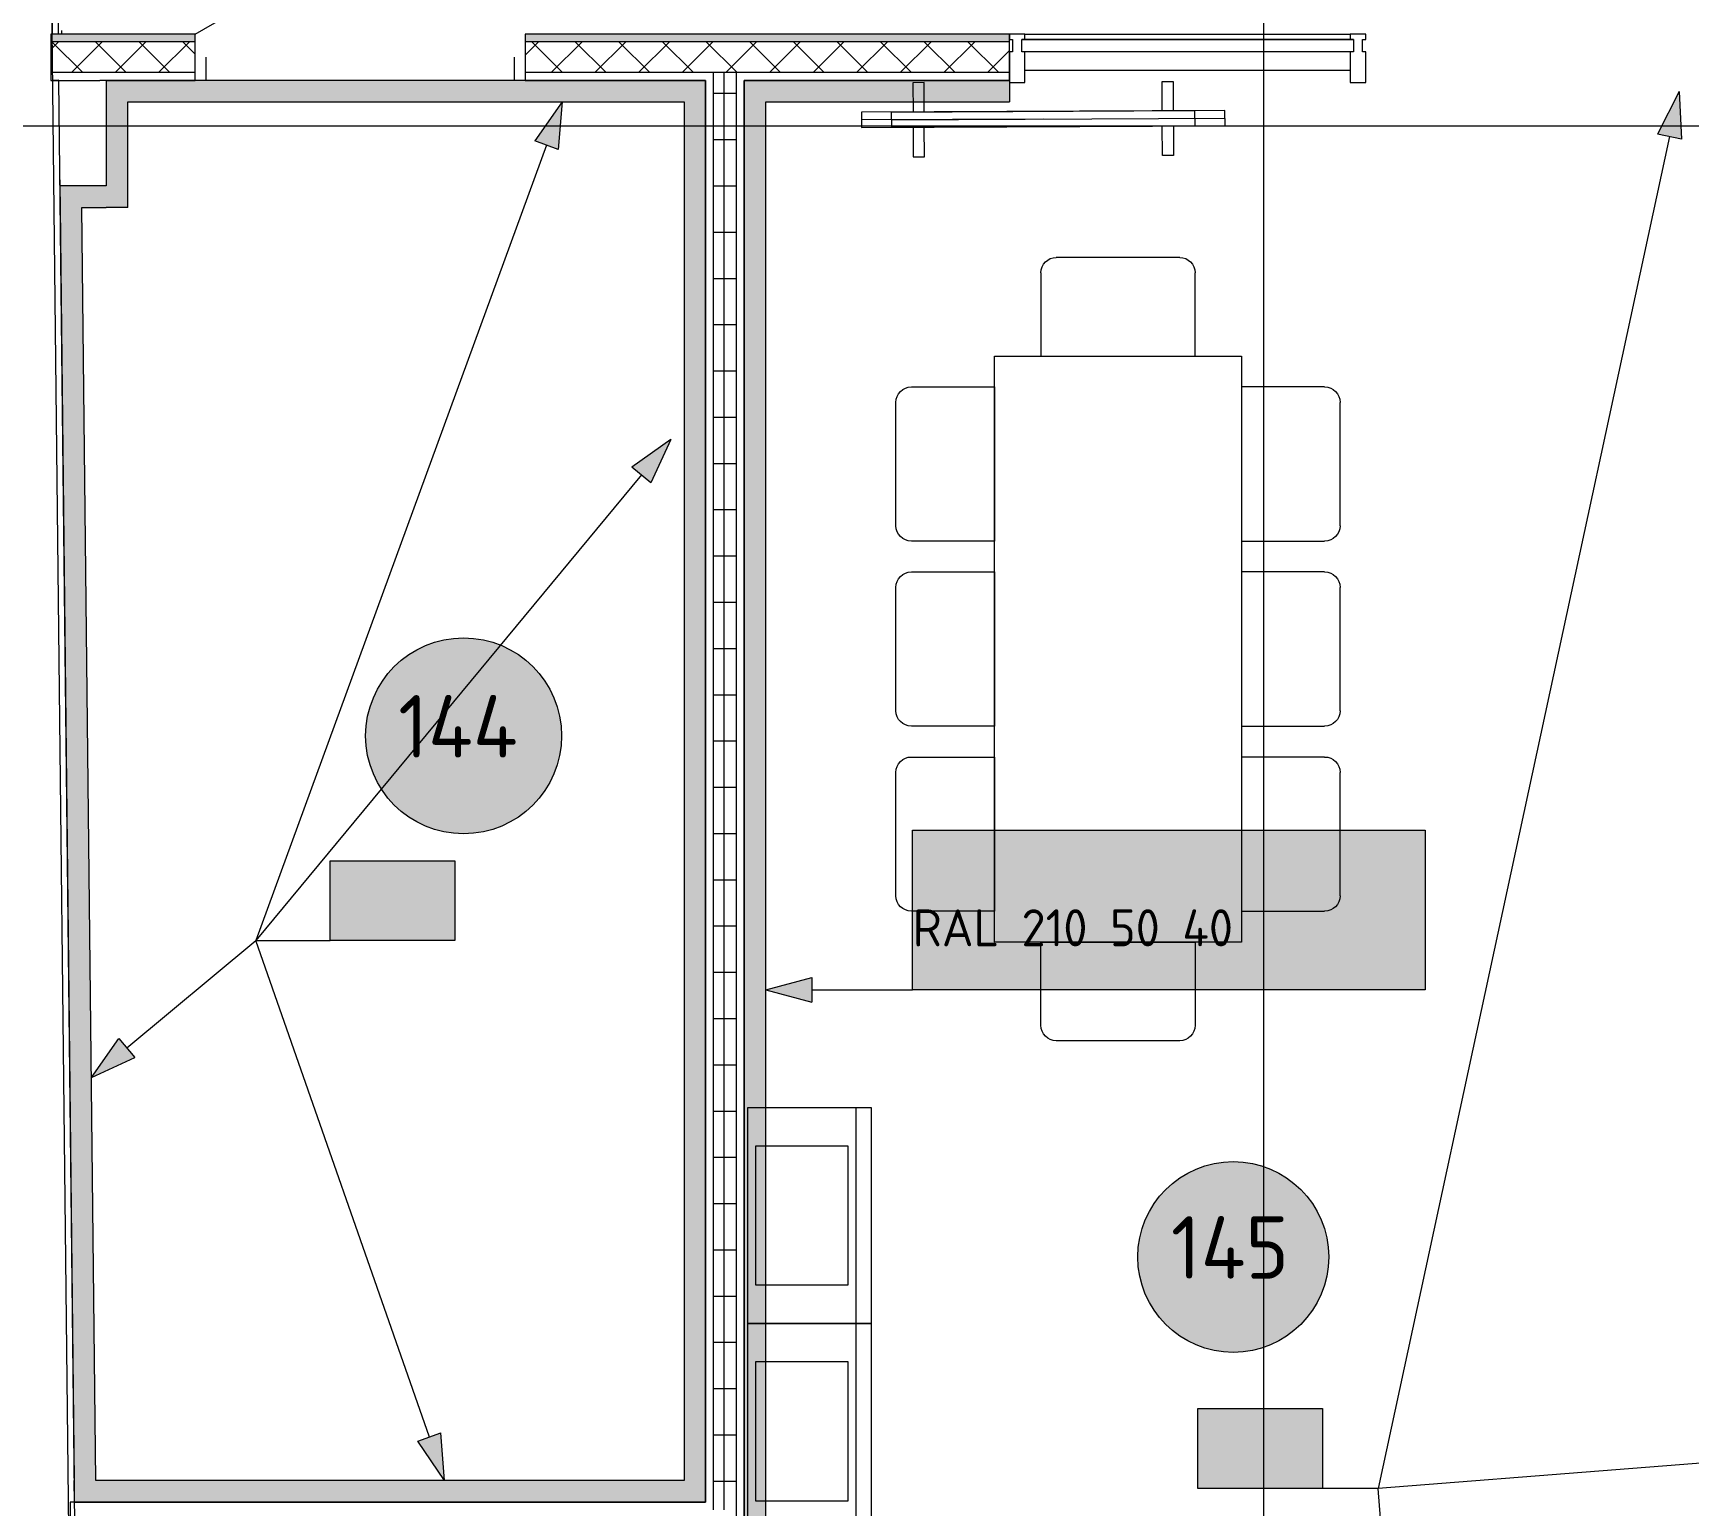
# Model space of a CAD drawing. Header units: millimetres. Extents: x -546 to 1681, y -650 to 1730.
# Drawn here: x 722.3 to 776, y 326.1 to 373.9 of the extents above; entities that cross this region are included whole.
import ezdxf

# ---------------------------------------------------------------- set-up
doc = ezdxf.new("R2010")
doc.units = ezdxf.units.MM

msp = doc.modelspace()

# ---------------------------------------------------------------- hatches: boundary and pattern name
h = msp.add_hatch(color=7)
h.dxf.hatch_style = 2
h.paths.add_polyline_path([(722.889, 373.841), (727.527, 373.841), (727.527, 373.591), (722.892, 373.591)])
h = msp.add_hatch(color=7)
h.dxf.hatch_style = 2
h.paths.add_polyline_path([(738.227, 373.841), (753.927, 373.841), (753.927, 373.591), (738.227, 373.591)])
at = {"true_color": 0xf1d696}
h = msp.add_hatch(color=41, dxfattribs=at)
h.dxf.hatch_style = 2
h.paths.add_polyline_path([(725.34, 371.641), (724.64, 371.641), (724.64, 372.341)])
h = msp.add_hatch(color=41, dxfattribs=at)
h.dxf.hatch_style = 2
h.paths.add_polyline_path([(725.34, 372.341), (725.34, 371.641), (724.64, 372.341)])
h = msp.add_hatch(color=41, dxfattribs=at)
h.dxf.hatch_style = 2
h.paths.add_polyline_path([(725.34, 371.641), (725.34, 372.341), (743.377, 372.341), (743.377, 371.641)])
h = msp.add_hatch(color=41, dxfattribs=at)
h.dxf.hatch_style = 2
h.paths.add_polyline_path([(743.377, 371.641), (743.377, 372.341), (744.077, 372.341)])
h = msp.add_hatch(color=41, dxfattribs=at)
h.dxf.hatch_style = 2
h.paths.add_polyline_path([(743.377, 371.641), (744.077, 372.341), (744.077, 371.641)])
h = msp.add_hatch(color=41, dxfattribs=at)
h.dxf.hatch_style = 2
h.paths.add_polyline_path([(746.027, 371.641), (745.327, 371.641), (745.327, 372.341)])
h = msp.add_hatch(color=41, dxfattribs=at)
h.dxf.hatch_style = 2
h.paths.add_polyline_path([(746.027, 372.341), (746.027, 371.641), (745.327, 372.341)])
h = msp.add_hatch(color=41, dxfattribs=at)
h.dxf.hatch_style = 2
h.paths.add_polyline_path([(746.027, 371.641), (746.027, 372.341), (753.927, 372.341), (753.927, 371.641)])
h = msp.add_hatch(color=41, dxfattribs=at)
h.dxf.hatch_style = 2
h.paths.add_polyline_path([(725.34, 368.92), (724.64, 368.92), (724.64, 371.641), (725.34, 371.641)])
at = {"true_color": 0x0077b0}
h = msp.add_hatch(color=144, dxfattribs=at)
h.dxf.hatch_style = 2
h.paths.add_polyline_path([(739.427, 371.641), (739.291, 370.102), (738.54, 370.376)])
at = {"true_color": 0xf1d696}
h = msp.add_hatch(color=41, dxfattribs=at)
h.dxf.hatch_style = 2
h.paths.add_polyline_path([(743.377, 371.641), (744.077, 371.641), (744.077, 326.942), (743.377, 326.942)])
at = {"true_color": 0x008080}
h = msp.add_hatch(color=136, dxfattribs=at)
h.dxf.hatch_style = 2
h.paths.add_polyline_path([(746.027, 324.992), (745.327, 324.992), (745.327, 371.641), (746.027, 371.641)])
at = {"true_color": 0x0077b0}
h = msp.add_hatch(color=144, dxfattribs=at)
h.dxf.hatch_style = 2
h.paths.add_polyline_path([(775.643, 371.975), (775.72, 370.431), (774.938, 370.6)])
at = {"true_color": 0xf1d696}
h = msp.add_hatch(color=41, dxfattribs=at)
h.dxf.hatch_style = 2
h.paths.add_polyline_path([(723.85, 368.22), (723.15, 368.22), (723.142, 368.92)])
h = msp.add_hatch(color=41, dxfattribs=at)
h.dxf.hatch_style = 2
h.paths.add_polyline_path([(723.142, 368.92), (723.842, 368.92), (723.85, 368.22)])
h = msp.add_hatch(color=41, dxfattribs=at)
h.dxf.hatch_style = 2
h.paths.add_polyline_path([(723.85, 368.22), (723.842, 368.92), (724.64, 368.92), (724.64, 368.22)])
h = msp.add_hatch(color=41, dxfattribs=at)
h.dxf.hatch_style = 2
h.paths.add_polyline_path([(724.64, 368.92), (725.34, 368.22), (724.64, 368.22)])
h = msp.add_hatch(color=41, dxfattribs=at)
h.dxf.hatch_style = 2
h.paths.add_polyline_path([(725.34, 368.92), (725.34, 368.22), (724.64, 368.92)])
h = msp.add_hatch(color=41, dxfattribs=at)
h.dxf.hatch_style = 2
h.paths.add_polyline_path([(724.309, 326.942), (723.609, 326.942), (723.15, 368.22), (723.85, 368.22)])
at = {"true_color": 0x0077b0}
h = msp.add_hatch(color=144, dxfattribs=at)
h.dxf.hatch_style = 2
h.paths.add_polyline_path([(742.945, 360.695), (742.301, 359.289), (741.685, 359.8)])
at = {"true_color": 0xffffff}
h = msp.add_hatch(color=7, dxfattribs=at)
edge = h.paths.add_edge_path()
edge.add_arc((736.231, 351.086), 3.177, 0, 360)
h = msp.add_hatch(color=7, dxfattribs=at)
h.dxf.hatch_style = 2
h.paths.add_polyline_path([(750.788, 348.023), (767.408, 348.023), (767.408, 342.846), (750.788, 342.846)])
at = {"true_color": 0x0077b0}
h = msp.add_hatch(color=144, dxfattribs=at)
h.paths.add_polyline_path([(752.001, 346.625), (752.001, 347.432), (751.971, 347.589), (751.882, 347.72), (751.754, 347.806), (751.597, 347.836), (751.441, 347.806), (751.31, 347.72), (751.222, 347.589), (751.194, 347.432), (751.194, 346.625), (751.222, 346.469), (751.31, 346.34), (751.441, 346.251), (751.597, 346.222), (751.754, 346.251), (751.882, 346.34), (751.971, 346.469)])
h.paths.add_polyline_path([(752.201, 346.625), (752.19, 346.504), (752.157, 346.392), (752.101, 346.289), (752.023, 346.196), (751.932, 346.118), (751.83, 346.064), (751.718, 346.032), (751.597, 346.021), (751.476, 346.032), (751.364, 346.064), (751.262, 346.118), (751.168, 346.196), (751.091, 346.289), (751.035, 346.392), (751.002, 346.504), (750.991, 346.625), (750.991, 347.432), (751.002, 347.554), (751.035, 347.666), (751.091, 347.768), (751.168, 347.861), (751.262, 347.939), (751.364, 347.994), (751.476, 348.028), (751.597, 348.039), (751.718, 348.028), (751.83, 347.995), (751.933, 347.94), (752.027, 347.864), (752.103, 347.77), (752.157, 347.667), (752.19, 347.554), (752.201, 347.432)])
h = msp.add_hatch(color=144, dxfattribs=at)
h.dxf.hatch_style = 2
h.paths.add_polyline_path([(754.526, 348.039), (754.626, 348.03), (754.719, 348.003), (754.804, 347.957), (754.881, 347.892), (754.946, 347.814), (754.993, 347.729), (755.021, 347.635), (755.03, 347.534), (755.007, 347.389), (754.938, 347.243), (754.303, 346.222), (754.929, 346.222), (755.005, 346.196), (755.03, 346.12), (755.005, 346.045), (754.929, 346.021), (754.122, 346.021), (754.046, 346.045), (754.021, 346.12), (754.037, 346.179), (754.777, 347.367), (754.815, 347.449), (754.828, 347.534), (754.806, 347.65), (754.74, 347.748), (754.642, 347.814), (754.526, 347.836), (754.441, 347.82), (754.36, 347.772), (754.283, 347.693), (754.21, 347.582), (754.173, 347.546), (754.122, 347.534), (754.046, 347.559), (754.021, 347.636), (754.029, 347.675), (754.131, 347.834), (754.247, 347.948), (754.379, 348.016)])
at = {"true_color": 0xffffff}
h = msp.add_hatch(color=7, dxfattribs=at)
h.dxf.hatch_style = 2
h.paths.add_polyline_path([(731.902, 347.037), (735.942, 347.037), (735.942, 344.449), (731.902, 344.449)])
h = msp.add_hatch(color=7, dxfattribs=at)
h.dxf.hatch_style = 2
h.paths.add_polyline_path([(731.902, 347.037), (735.942, 347.037), (735.942, 344.449), (731.902, 344.449)])
h = msp.add_hatch(color=7, dxfattribs=at)
h.dxf.hatch_style = 2
h.paths.add_polyline_path([(731.902, 347.037), (735.942, 347.037), (735.942, 344.449), (731.902, 344.449)])
h = msp.add_hatch(color=7, dxfattribs=at)
h.dxf.hatch_style = 2
h.paths.add_polyline_path([(731.902, 347.037), (735.942, 347.037), (735.942, 344.449), (731.902, 344.449)])
at = {"true_color": 0x0077b0}
h = msp.add_hatch(color=144, dxfattribs=at)
h.paths.add_polyline_path([(733.113, 345.641), (733.113, 346.448), (733.084, 346.605), (732.995, 346.736), (732.866, 346.822), (732.71, 346.851), (732.553, 346.822), (732.422, 346.736), (732.334, 346.605), (732.306, 346.448), (732.306, 345.641), (732.334, 345.485), (732.422, 345.356), (732.553, 345.267), (732.71, 345.237), (732.866, 345.267), (732.995, 345.356), (733.084, 345.485)])
h.paths.add_polyline_path([(733.314, 345.641), (733.303, 345.52), (733.269, 345.408), (733.213, 345.305), (733.136, 345.211), (733.044, 345.134), (732.942, 345.08), (732.83, 345.047), (732.71, 345.037), (732.588, 345.047), (732.476, 345.08), (732.374, 345.134), (732.281, 345.211), (732.203, 345.305), (732.148, 345.408), (732.114, 345.52), (732.103, 345.641), (732.103, 346.448), (732.114, 346.57), (732.148, 346.681), (732.203, 346.784), (732.281, 346.877), (732.374, 346.955), (732.476, 347.01), (732.588, 347.044), (732.71, 347.055), (732.83, 347.044), (732.942, 347.011), (733.045, 346.956), (733.139, 346.879), (733.215, 346.786), (733.27, 346.683), (733.303, 346.57), (733.314, 346.448)])
h = msp.add_hatch(color=144, dxfattribs=at)
h.paths.add_polyline_path([(733.113, 345.641), (733.113, 346.448), (733.084, 346.605), (732.995, 346.736), (732.866, 346.822), (732.71, 346.851), (732.553, 346.822), (732.422, 346.736), (732.334, 346.605), (732.306, 346.448), (732.306, 345.641), (732.334, 345.485), (732.422, 345.356), (732.553, 345.267), (732.71, 345.237), (732.866, 345.267), (732.995, 345.356), (733.084, 345.485)])
h.paths.add_polyline_path([(733.314, 345.641), (733.303, 345.52), (733.269, 345.408), (733.213, 345.305), (733.136, 345.211), (733.044, 345.134), (732.942, 345.08), (732.83, 345.047), (732.71, 345.037), (732.588, 345.047), (732.476, 345.08), (732.374, 345.134), (732.281, 345.211), (732.203, 345.305), (732.148, 345.408), (732.114, 345.52), (732.103, 345.641), (732.103, 346.448), (732.114, 346.57), (732.148, 346.681), (732.203, 346.784), (732.281, 346.877), (732.374, 346.955), (732.476, 347.01), (732.588, 347.044), (732.71, 347.055), (732.83, 347.044), (732.942, 347.011), (733.045, 346.956), (733.139, 346.879), (733.215, 346.786), (733.27, 346.683), (733.303, 346.57), (733.314, 346.448)])
h = msp.add_hatch(color=144, dxfattribs=at)
h.paths.add_polyline_path([(733.113, 345.641), (733.113, 346.448), (733.084, 346.605), (732.995, 346.736), (732.866, 346.822), (732.71, 346.851), (732.553, 346.822), (732.422, 346.736), (732.334, 346.605), (732.306, 346.448), (732.306, 345.641), (732.334, 345.485), (732.422, 345.356), (732.553, 345.267), (732.71, 345.237), (732.866, 345.267), (732.995, 345.356), (733.084, 345.485)])
h.paths.add_polyline_path([(733.314, 345.641), (733.303, 345.52), (733.269, 345.408), (733.213, 345.305), (733.136, 345.211), (733.044, 345.134), (732.942, 345.08), (732.83, 345.047), (732.71, 345.037), (732.588, 345.047), (732.476, 345.08), (732.374, 345.134), (732.281, 345.211), (732.203, 345.305), (732.148, 345.408), (732.114, 345.52), (732.103, 345.641), (732.103, 346.448), (732.114, 346.57), (732.148, 346.681), (732.203, 346.784), (732.281, 346.877), (732.374, 346.955), (732.476, 347.01), (732.588, 347.044), (732.71, 347.055), (732.83, 347.044), (732.942, 347.011), (733.045, 346.956), (733.139, 346.879), (733.215, 346.786), (733.27, 346.683), (733.303, 346.57), (733.314, 346.448)])
h = msp.add_hatch(color=144, dxfattribs=at)
h.paths.add_polyline_path([(733.113, 345.641), (733.113, 346.448), (733.084, 346.605), (732.995, 346.736), (732.866, 346.822), (732.71, 346.851), (732.553, 346.822), (732.422, 346.736), (732.334, 346.605), (732.306, 346.448), (732.306, 345.641), (732.334, 345.485), (732.422, 345.356), (732.553, 345.267), (732.71, 345.237), (732.866, 345.267), (732.995, 345.356), (733.084, 345.485)])
h.paths.add_polyline_path([(733.314, 345.641), (733.303, 345.52), (733.269, 345.408), (733.213, 345.305), (733.136, 345.211), (733.044, 345.134), (732.942, 345.08), (732.83, 345.047), (732.71, 345.037), (732.588, 345.047), (732.476, 345.08), (732.374, 345.134), (732.281, 345.211), (732.203, 345.305), (732.148, 345.408), (732.114, 345.52), (732.103, 345.641), (732.103, 346.448), (732.114, 346.57), (732.148, 346.681), (732.203, 346.784), (732.281, 346.877), (732.374, 346.955), (732.476, 347.01), (732.588, 347.044), (732.71, 347.055), (732.83, 347.044), (732.942, 347.011), (733.045, 346.956), (733.139, 346.879), (733.215, 346.786), (733.27, 346.683), (733.303, 346.57), (733.314, 346.448)])
h = msp.add_hatch(color=144, dxfattribs=at)
h.dxf.hatch_style = 2
h.paths.add_polyline_path([(735.536, 346.71), (735.305, 346.479), (735.234, 346.448), (735.158, 346.473), (735.133, 346.549), (735.161, 346.62), (735.556, 347.015), (735.597, 347.044), (735.638, 347.055), (735.714, 347.029), (735.739, 346.953), (735.739, 345.135), (735.714, 345.061), (735.638, 345.037), (735.561, 345.061), (735.536, 345.135)])
h = msp.add_hatch(color=144, dxfattribs=at)
h.dxf.hatch_style = 2
h.paths.add_polyline_path([(735.536, 346.71), (735.305, 346.479), (735.234, 346.448), (735.158, 346.473), (735.133, 346.549), (735.161, 346.62), (735.556, 347.015), (735.597, 347.044), (735.638, 347.055), (735.714, 347.029), (735.739, 346.953), (735.739, 345.135), (735.714, 345.061), (735.638, 345.037), (735.561, 345.061), (735.536, 345.135)])
h = msp.add_hatch(color=144, dxfattribs=at)
h.dxf.hatch_style = 2
h.paths.add_polyline_path([(735.536, 346.71), (735.305, 346.479), (735.234, 346.448), (735.158, 346.473), (735.133, 346.549), (735.161, 346.62), (735.556, 347.015), (735.597, 347.044), (735.638, 347.055), (735.714, 347.029), (735.739, 346.953), (735.739, 345.135), (735.714, 345.061), (735.638, 345.037), (735.561, 345.061), (735.536, 345.135)])
h = msp.add_hatch(color=144, dxfattribs=at)
h.dxf.hatch_style = 2
h.paths.add_polyline_path([(735.536, 346.71), (735.305, 346.479), (735.234, 346.448), (735.158, 346.473), (735.133, 346.549), (735.161, 346.62), (735.556, 347.015), (735.597, 347.044), (735.638, 347.055), (735.714, 347.029), (735.739, 346.953), (735.739, 345.135), (735.714, 345.061), (735.638, 345.037), (735.561, 345.061), (735.536, 345.135)])
h = msp.add_hatch(color=144, dxfattribs=at)
h.dxf.hatch_style = 2
h.paths.add_polyline_path([(753.514, 346.523), (752.707, 346.523), (752.631, 346.549), (752.606, 346.625), (752.631, 346.701), (752.707, 346.727), (753.514, 346.727), (753.591, 346.701), (753.616, 346.625), (753.591, 346.549)])
h = msp.add_hatch(color=144, dxfattribs=at)
h.dxf.hatch_style = 2
h.paths.add_polyline_path([(734.627, 345.539), (733.82, 345.539), (733.743, 345.564), (733.718, 345.641), (733.743, 345.717), (733.82, 345.742), (734.627, 345.742), (734.703, 345.717), (734.728, 345.641), (734.703, 345.564)])
h = msp.add_hatch(color=144, dxfattribs=at)
h.dxf.hatch_style = 2
h.paths.add_polyline_path([(734.627, 345.539), (733.82, 345.539), (733.743, 345.564), (733.718, 345.641), (733.743, 345.717), (733.82, 345.742), (734.627, 345.742), (734.703, 345.717), (734.728, 345.641), (734.703, 345.564)])
h = msp.add_hatch(color=144, dxfattribs=at)
h.dxf.hatch_style = 2
h.paths.add_polyline_path([(734.627, 345.539), (733.82, 345.539), (733.743, 345.564), (733.718, 345.641), (733.743, 345.717), (733.82, 345.742), (734.627, 345.742), (734.703, 345.717), (734.728, 345.641), (734.703, 345.564)])
h = msp.add_hatch(color=144, dxfattribs=at)
h.dxf.hatch_style = 2
h.paths.add_polyline_path([(734.627, 345.539), (733.82, 345.539), (733.743, 345.564), (733.718, 345.641), (733.743, 345.717), (733.82, 345.742), (734.627, 345.742), (734.703, 345.717), (734.728, 345.641), (734.703, 345.564)])
h = msp.add_hatch(color=144, dxfattribs=at)
h.dxf.hatch_style = 2
h.paths.add_polyline_path([(746.027, 342.846), (747.52, 343.246), (747.52, 342.446)])
h = msp.add_hatch(color=144, dxfattribs=at)
h.dxf.hatch_style = 2
h.paths.add_polyline_path([(724.164, 340.011), (725.056, 341.274), (725.567, 340.658)])
at = {"true_color": 0xffffff}
h = msp.add_hatch(color=7, dxfattribs=at)
edge = h.paths.add_edge_path()
edge.add_arc((761.183, 334.189), 3.094, 0, 360)
h = msp.add_hatch(color=7, dxfattribs=at)
h.dxf.hatch_style = 2
h.paths.add_polyline_path([(760.038, 329.271), (764.078, 329.271), (764.078, 326.683), (760.038, 326.683)])
h = msp.add_hatch(color=7, dxfattribs=at)
h.dxf.hatch_style = 2
h.paths.add_polyline_path([(760.038, 329.271), (764.078, 329.271), (764.078, 326.683), (760.038, 326.683)])
h = msp.add_hatch(color=7, dxfattribs=at)
h.dxf.hatch_style = 2
h.paths.add_polyline_path([(760.038, 329.271), (764.078, 329.271), (764.078, 326.683), (760.038, 326.683)])
at = {"true_color": 0x0077b0}
h = msp.add_hatch(color=144, dxfattribs=at)
h.paths.add_polyline_path([(761.247, 327.875), (761.247, 328.682), (761.218, 328.839), (761.129, 328.97), (761, 329.056), (760.844, 329.085), (760.687, 329.056), (760.556, 328.97), (760.468, 328.839), (760.44, 328.682), (760.44, 327.875), (760.468, 327.719), (760.556, 327.59), (760.687, 327.501), (760.844, 327.471), (761, 327.501), (761.129, 327.59), (761.218, 327.719)])
h.paths.add_polyline_path([(761.448, 327.875), (761.437, 327.754), (761.403, 327.642), (761.348, 327.539), (761.27, 327.446), (761.178, 327.368), (761.076, 327.314), (760.964, 327.281), (760.844, 327.271), (760.722, 327.281), (760.61, 327.314), (760.508, 327.368), (760.415, 327.446), (760.337, 327.539), (760.282, 327.642), (760.248, 327.754), (760.237, 327.875), (760.237, 328.682), (760.248, 328.804), (760.282, 328.915), (760.337, 329.018), (760.415, 329.111), (760.508, 329.189), (760.61, 329.244), (760.722, 329.278), (760.844, 329.289), (760.964, 329.278), (761.076, 329.245), (761.179, 329.19), (761.273, 329.114), (761.349, 329.02), (761.404, 328.917), (761.437, 328.804), (761.448, 328.682)])
h = msp.add_hatch(color=144, dxfattribs=at)
h.paths.add_polyline_path([(761.247, 327.875), (761.247, 328.682), (761.218, 328.839), (761.129, 328.97), (761, 329.056), (760.844, 329.085), (760.687, 329.056), (760.556, 328.97), (760.468, 328.839), (760.44, 328.682), (760.44, 327.875), (760.468, 327.719), (760.556, 327.59), (760.687, 327.501), (760.844, 327.471), (761, 327.501), (761.129, 327.59), (761.218, 327.719)])
h.paths.add_polyline_path([(761.448, 327.875), (761.437, 327.754), (761.403, 327.642), (761.348, 327.539), (761.27, 327.446), (761.178, 327.368), (761.076, 327.314), (760.964, 327.281), (760.844, 327.271), (760.722, 327.281), (760.61, 327.314), (760.508, 327.368), (760.415, 327.446), (760.337, 327.539), (760.282, 327.642), (760.248, 327.754), (760.237, 327.875), (760.237, 328.682), (760.248, 328.804), (760.282, 328.915), (760.337, 329.018), (760.415, 329.111), (760.508, 329.189), (760.61, 329.244), (760.722, 329.278), (760.844, 329.289), (760.964, 329.278), (761.076, 329.245), (761.179, 329.19), (761.273, 329.114), (761.349, 329.02), (761.404, 328.917), (761.437, 328.804), (761.448, 328.682)])
h = msp.add_hatch(color=144, dxfattribs=at)
h.paths.add_polyline_path([(761.247, 327.875), (761.247, 328.682), (761.218, 328.839), (761.129, 328.97), (761, 329.056), (760.844, 329.085), (760.687, 329.056), (760.556, 328.97), (760.468, 328.839), (760.44, 328.682), (760.44, 327.875), (760.468, 327.719), (760.556, 327.59), (760.687, 327.501), (760.844, 327.471), (761, 327.501), (761.129, 327.59), (761.218, 327.719)])
h.paths.add_polyline_path([(761.448, 327.875), (761.437, 327.754), (761.403, 327.642), (761.348, 327.539), (761.27, 327.446), (761.178, 327.368), (761.076, 327.314), (760.964, 327.281), (760.844, 327.271), (760.722, 327.281), (760.61, 327.314), (760.508, 327.368), (760.415, 327.446), (760.337, 327.539), (760.282, 327.642), (760.248, 327.754), (760.237, 327.875), (760.237, 328.682), (760.248, 328.804), (760.282, 328.915), (760.337, 329.018), (760.415, 329.111), (760.508, 329.189), (760.61, 329.244), (760.722, 329.278), (760.844, 329.289), (760.964, 329.278), (761.076, 329.245), (761.179, 329.19), (761.273, 329.114), (761.349, 329.02), (761.404, 328.917), (761.437, 328.804), (761.448, 328.682)])
h = msp.add_hatch(color=144, dxfattribs=at)
h.dxf.hatch_style = 2
h.paths.add_polyline_path([(763.67, 328.944), (763.439, 328.713), (763.368, 328.682), (763.292, 328.707), (763.267, 328.783), (763.295, 328.854), (763.69, 329.249), (763.731, 329.279), (763.772, 329.289), (763.848, 329.263), (763.873, 329.187), (763.873, 327.37), (763.848, 327.295), (763.772, 327.271), (763.696, 327.295), (763.67, 327.37)])
h = msp.add_hatch(color=144, dxfattribs=at)
h.dxf.hatch_style = 2
h.paths.add_polyline_path([(763.67, 328.944), (763.439, 328.713), (763.368, 328.682), (763.292, 328.707), (763.267, 328.783), (763.295, 328.854), (763.69, 329.249), (763.731, 329.279), (763.772, 329.289), (763.848, 329.263), (763.873, 329.187), (763.873, 327.37), (763.848, 327.295), (763.772, 327.271), (763.696, 327.295), (763.67, 327.37)])
h = msp.add_hatch(color=144, dxfattribs=at)
h.dxf.hatch_style = 2
h.paths.add_polyline_path([(763.67, 328.944), (763.439, 328.713), (763.368, 328.682), (763.292, 328.707), (763.267, 328.783), (763.295, 328.854), (763.69, 329.249), (763.731, 329.279), (763.772, 329.289), (763.848, 329.263), (763.873, 329.187), (763.873, 327.37), (763.848, 327.295), (763.772, 327.271), (763.696, 327.295), (763.67, 327.37)])
h = msp.add_hatch(color=144, dxfattribs=at)
h.dxf.hatch_style = 2
h.paths.add_polyline_path([(735.612, 326.942), (734.742, 328.219), (735.497, 328.483)])
h = msp.add_hatch(color=144, dxfattribs=at)
h.dxf.hatch_style = 2
h.paths.add_polyline_path([(762.761, 327.773), (761.954, 327.773), (761.878, 327.799), (761.852, 327.875), (761.878, 327.951), (761.954, 327.976), (762.761, 327.976), (762.837, 327.951), (762.862, 327.875), (762.837, 327.799)])
h = msp.add_hatch(color=144, dxfattribs=at)
h.dxf.hatch_style = 2
h.paths.add_polyline_path([(762.761, 327.773), (761.954, 327.773), (761.878, 327.799), (761.852, 327.875), (761.878, 327.951), (761.954, 327.976), (762.761, 327.976), (762.837, 327.951), (762.862, 327.875), (762.837, 327.799)])
h = msp.add_hatch(color=144, dxfattribs=at)
h.dxf.hatch_style = 2
h.paths.add_polyline_path([(762.761, 327.773), (761.954, 327.773), (761.878, 327.799), (761.852, 327.875), (761.878, 327.951), (761.954, 327.976), (762.761, 327.976), (762.837, 327.951), (762.862, 327.875), (762.837, 327.799)])
at = {"true_color": 0xf1d696}
h = msp.add_hatch(color=41, dxfattribs=at)
h.dxf.hatch_style = 2
h.paths.add_polyline_path([(724.309, 326.942), (723.625, 326.25), (723.609, 326.942)])
h = msp.add_hatch(color=41, dxfattribs=at)
h.dxf.hatch_style = 2
h.paths.add_polyline_path([(724.309, 326.942), (724.317, 326.242), (723.617, 326.242)])
h = msp.add_hatch(color=41, dxfattribs=at)
h.dxf.hatch_style = 2
h.paths.add_polyline_path([(743.377, 326.942), (743.377, 326.242), (724.317, 326.242), (724.309, 326.942)])
h = msp.add_hatch(color=41, dxfattribs=at)
h.dxf.hatch_style = 2
h.paths.add_polyline_path([(743.377, 326.942), (744.077, 326.942), (744.077, 326.242)])
h = msp.add_hatch(color=41, dxfattribs=at)
h.dxf.hatch_style = 2
h.paths.add_polyline_path([(743.377, 326.242), (743.377, 326.942), (744.077, 326.242)])

# ---------------------------------------------------------------- linework, layer by layer
at = {"color": 7, "lineweight": 0}
for points in [[(762.173, 197.821), (762.173, 730.152)], [(727.527, 373.841), (736.794, 379.191)], [(723.567, 312.704), (722.845, 377.867)], [(722.845, 377.819), (722.896, 373.841)], [(723.096, 373.844), (723.045, 377.822)], [(727.527, 373.841), (722.852, 373.841)], [(722.852, 373.841), (722.852, 372.341)], [(722.896, 373.841), (723.096, 373.844)], [(723.195, 373.961), (723.196, 373.841)], [(727.527, 372.341), (727.527, 373.841)], [(753.927, 373.841), (738.227, 373.841)], [(738.227, 373.841), (738.227, 372.341)], [(754.427, 373.841), (753.927, 373.841)], [(753.927, 373.841), (753.927, 373.671)], [(753.927, 372.341), (753.927, 373.841)], [(753.927, 373.671), (754.027, 373.671)], [(754.027, 373.671), (754.027, 373.271)], [(754.327, 373.271), (754.327, 373.671)], [(754.327, 373.671), (754.427, 373.671)], [(765.077, 373.671), (754.327, 373.671)], [(754.427, 373.671), (754.427, 373.841)], [(754.427, 373.841), (764.977, 373.841)], [(754.427, 373.671), (764.977, 373.671)], [(765.477, 373.841), (764.977, 373.841)], [(764.977, 373.841), (764.977, 373.671)], [(764.977, 373.671), (765.077, 373.671)], [(765.077, 373.671), (765.077, 373.271)], [(765.377, 373.271), (765.377, 373.671)], [(765.377, 373.671), (765.477, 373.671)], [(765.477, 373.671), (765.477, 373.841)], [(727.527, 373.591), (722.852, 373.591)], [(727.877, 373.091), (727.877, 372.341)], [(737.877, 372.341), (737.877, 373.091)], [(753.927, 373.591), (738.227, 373.591)], [(754.027, 373.271), (753.927, 373.271)], [(753.927, 373.271), (753.927, 372.271)], [(754.427, 373.271), (754.327, 373.271)], [(754.427, 372.271), (754.427, 373.271)], [(764.977, 373.271), (754.427, 373.271)], [(765.077, 373.271), (764.977, 373.271)], [(764.977, 373.271), (764.977, 372.271)], [(765.477, 373.271), (765.377, 373.271)], [(765.477, 372.271), (765.477, 373.271)], [(727.527, 372.591), (722.852, 372.591)], [(753.927, 372.591), (738.227, 372.591)], [(744.327, 325.992), (744.327, 372.591)], [(744.677, 325.992), (744.677, 372.591)], [(745.077, 325.242), (745.077, 372.591)], [(754.427, 372.671), (764.977, 372.671)], [(722.852, 372.341), (724.44, 372.341)], [(723.106, 372.344), (722.906, 372.341)], [(723.765, 312.873), (723.106, 372.344)], [(724.64, 372.341), (724.44, 372.341)], [(724.64, 372.341), (727.527, 372.341)], [(724.64, 372.341), (724.64, 371.641)], [(743.377, 372.341), (724.64, 372.341)], [(727.877, 372.341), (727.527, 372.341)], [(738.227, 372.341), (737.877, 372.341)], [(738.227, 372.341), (744.077, 372.341)], [(744.077, 372.341), (743.377, 372.341)], [(744.077, 372.341), (744.077, 326.242)], [(744.077, 326.942), (744.077, 372.341)], [(745.327, 372.341), (753.927, 372.341)], [(745.327, 324.992), (745.327, 372.341)], [(745.327, 372.341), (745.327, 371.641)], [(753.927, 372.341), (745.327, 372.341)], [(753.927, 372.341), (753.927, 371.641)], [(753.927, 372.271), (754.427, 372.271)], [(764.977, 372.271), (765.477, 372.271)], [(724.64, 371.641), (724.64, 368.92)], [(725.34, 371.641), (743.377, 371.641)], [(725.34, 368.22), (725.34, 371.641)], [(743.377, 371.641), (743.377, 326.942)], [(744.327, 371.921), (745.077, 371.921)], [(745.327, 371.641), (745.327, 324.992)], [(746.027, 371.641), (753.927, 371.641)], [(746.027, 324.292), (746.027, 371.641)], [(187.211, 370.871), (863.726, 370.871)], [(202.529, 370.871), (863.726, 370.871)], [(744.327, 370.421), (745.077, 370.421)], [(723.142, 369.12), (723.142, 368.92)], [(723.142, 368.92), (723.15, 368.22)], [(724.64, 368.92), (723.142, 368.92)], [(744.327, 368.921), (745.077, 368.921)], [(723.15, 368.22), (723.609, 326.942)], [(723.85, 368.22), (724.64, 368.22)], [(724.309, 326.942), (723.85, 368.22)], [(725.34, 368.22), (724.64, 368.22)], [(744.327, 367.421), (745.077, 367.421)], [(744.327, 365.921), (745.077, 365.921)], [(744.327, 364.421), (745.077, 364.421)], [(744.327, 362.921), (745.077, 362.921)], [(744.327, 361.421), (745.077, 361.421)], [(744.327, 359.921), (745.077, 359.921)], [(744.327, 358.421), (745.077, 358.421)], [(744.327, 356.921), (745.077, 356.921)], [(744.327, 355.421), (745.077, 355.421)], [(733.054, 351.086), (733.071, 351.411), (733.119, 351.726), (733.197, 352.031), (733.304, 352.323), (733.437, 352.6), (733.597, 352.862), (733.779, 353.107), (733.984, 353.332), (734.21, 353.537), (734.455, 353.72), (734.717, 353.879), (734.994, 354.013), (735.286, 354.12), (735.591, 354.198), (735.906, 354.246), (736.231, 354.262), (736.556, 354.246), (736.871, 354.198), (737.176, 354.12), (737.467, 354.013), (737.745, 353.879), (738.007, 353.72), (738.251, 353.537), (738.477, 353.332), (738.682, 353.107), (738.865, 352.862), (739.024, 352.6), (739.158, 352.323), (739.264, 352.031), (739.343, 351.726), (739.391, 351.411), (739.407, 351.086)], [(744.327, 353.921), (745.077, 353.921)], [(744.327, 352.421), (745.077, 352.421)], [(739.407, 351.086), (739.391, 350.762), (739.343, 350.446), (739.264, 350.142), (739.158, 349.85), (739.024, 349.572), (738.865, 349.31), (738.682, 349.066), (738.477, 348.84), (738.251, 348.635), (738.007, 348.452), (737.745, 348.293), (737.467, 348.159), (737.176, 348.052), (736.871, 347.974), (736.556, 347.926), (736.231, 347.909), (735.906, 347.926), (735.591, 347.974), (735.286, 348.052), (734.994, 348.159), (734.717, 348.293), (734.455, 348.452), (734.21, 348.635), (733.984, 348.84), (733.779, 349.066), (733.597, 349.31), (733.437, 349.572), (733.304, 349.85), (733.197, 350.142), (733.119, 350.446), (733.071, 350.762), (733.054, 351.086)], [(744.327, 350.921), (745.077, 350.921)], [(744.327, 349.421), (745.077, 349.421)], [(744.327, 347.921), (745.077, 347.921)], [(744.327, 346.421), (745.077, 346.421)], [(744.327, 344.921), (745.077, 344.921)], [(744.327, 343.421), (745.077, 343.421)], [(744.327, 341.921), (745.077, 341.921)], [(744.327, 340.421), (745.077, 340.421)], [(744.327, 338.921), (745.077, 338.921)], [(744.327, 337.421), (745.077, 337.421)], [(758.089, 334.188), (758.105, 334.505), (758.152, 334.812), (758.228, 335.108), (758.332, 335.393), (758.463, 335.663), (758.618, 335.918), (758.796, 336.156), (758.995, 336.376), (759.215, 336.576), (759.453, 336.754), (759.708, 336.909), (759.979, 337.039), (760.263, 337.143), (760.56, 337.219), (760.867, 337.266), (761.183, 337.282), (761.499, 337.266), (761.806, 337.219), (762.103, 337.143), (762.387, 337.039), (762.657, 336.909), (762.912, 336.754), (763.151, 336.576), (763.37, 336.376), (763.57, 336.156), (763.748, 335.918), (763.903, 335.663), (764.033, 335.393), (764.137, 335.108), (764.213, 334.812), (764.26, 334.505), (764.276, 334.188)], [(744.327, 335.921), (745.077, 335.921)], [(744.327, 334.421), (745.077, 334.421)], [(764.276, 334.188), (764.26, 333.872), (764.213, 333.565), (764.137, 333.269), (764.033, 332.984), (763.903, 332.714), (763.748, 332.459), (763.57, 332.221), (763.37, 332.001), (763.151, 331.802), (762.912, 331.624), (762.657, 331.469), (762.387, 331.338), (762.103, 331.234), (761.806, 331.158), (761.499, 331.111), (761.183, 331.095), (760.867, 331.111), (760.56, 331.158), (760.263, 331.234), (759.979, 331.338), (759.708, 331.469), (759.453, 331.624), (759.215, 331.802), (758.995, 332.001), (758.796, 332.221), (758.618, 332.459), (758.463, 332.714), (758.332, 332.984), (758.228, 333.269), (758.152, 333.565), (758.105, 333.872), (758.089, 334.188)], [(744.327, 332.921), (745.077, 332.921)], [(744.327, 331.421), (745.077, 331.421)], [(744.327, 329.921), (745.077, 329.921)], [(744.327, 328.421), (745.077, 328.421)], [(723.617, 326.242), (723.609, 326.942)], [(743.377, 326.942), (724.309, 326.942)], [(744.077, 326.242), (744.077, 326.942)], [(744.327, 326.921), (745.077, 326.921)], [(744.077, 326.242), (723.477, 326.242)], [(723.477, 326.242), (723.477, 324.992)], [(723.617, 326.242), (744.077, 326.242)]]:
    msp.add_lwpolyline(points, dxfattribs=at)
at = {"color": 250, "lineweight": 0, "true_color": 0x1d1d1d}
for points in [[(723.881, 372.591), (722.892, 373.58)], [(722.895, 373.385), (723.102, 373.591)], [(723.516, 372.591), (724.516, 373.591)], [(725.296, 372.591), (724.296, 373.591)], [(724.93, 372.591), (725.93, 373.591)], [(726.71, 372.591), (725.71, 373.591)], [(726.344, 372.591), (727.344, 373.591)], [(727.527, 373.188), (727.124, 373.591)], [(738.227, 373.161), (738.658, 373.591)], [(739.438, 372.591), (738.438, 373.591)], [(739.072, 372.591), (740.072, 373.591)], [(740.852, 372.591), (739.852, 373.591)], [(740.487, 372.591), (741.487, 373.591)], [(742.266, 372.591), (741.266, 373.591)], [(741.901, 372.591), (742.901, 373.591)], [(743.68, 372.591), (742.68, 373.591)], [(743.315, 372.591), (744.315, 373.591)], [(745.095, 372.591), (744.095, 373.591)], [(744.729, 372.591), (745.729, 373.591)], [(746.509, 372.591), (745.509, 373.591)], [(746.143, 372.591), (747.143, 373.591)], [(747.923, 372.591), (746.923, 373.591)], [(747.558, 372.591), (748.558, 373.591)], [(749.337, 372.591), (748.337, 373.591)], [(748.972, 372.591), (749.972, 373.591)], [(750.751, 372.591), (749.751, 373.591)], [(750.386, 372.591), (751.386, 373.591)], [(752.166, 372.591), (751.166, 373.591)], [(751.8, 372.591), (752.8, 373.591)], [(753.58, 372.591), (752.58, 373.591)], [(753.214, 372.591), (753.927, 373.304)]]:
    msp.add_lwpolyline(points, dxfattribs=at)
at = {"color": 253, "lineweight": 0, "true_color": 0x999999}
for points in [[(751.159, 372.267), (750.798, 372.265)], [(750.798, 372.265), (750.803, 371.312)], [(751.164, 371.313), (751.159, 372.267)], [(758.873, 372.307), (759.234, 372.309)], [(758.878, 371.354), (758.873, 372.307)], [(759.234, 372.309), (759.239, 371.355)], [(760.914, 371.366), (749.127, 371.305)], [(749.127, 371.305), (749.128, 371.056)], [(755.022, 371.087), (749.128, 371.056)], [(749.128, 371.056), (749.13, 370.81)], [(750.108, 371.308), (759.931, 371.359)], [(750.111, 370.813), (750.108, 371.308)], [(750.111, 371.061), (760.915, 371.117)], [(759.931, 371.359), (759.933, 370.864)], [(760.917, 370.871), (760.914, 371.366)], [(749.13, 370.81), (760.917, 370.871)], [(759.933, 370.864), (750.111, 370.813)], [(750.805, 370.817), (750.81, 369.863)], [(751.172, 369.865), (751.167, 370.818)], [(758.885, 369.905), (758.88, 370.858)], [(759.242, 370.86), (759.247, 369.907)], [(750.81, 369.863), (751.172, 369.865)], [(759.247, 369.907), (758.885, 369.905)], [(754.946, 366.1), (754.956, 366.201), (754.985, 366.295), (755.032, 366.38), (755.093, 366.454), (755.167, 366.515), (755.252, 366.561), (755.345, 366.59), (755.446, 366.6)], [(754.946, 366.1), (754.946, 363.4)], [(759.446, 366.6), (755.446, 366.6)], [(759.446, 366.6), (759.547, 366.59), (759.641, 366.561), (759.726, 366.515), (759.8, 366.454), (759.861, 366.38), (759.907, 366.295), (759.936, 366.201), (759.946, 366.1)], [(759.946, 363.4), (759.946, 366.1)], [(753.446, 363.4), (761.446, 363.4)], [(753.446, 344.4), (753.446, 363.4)], [(754.946, 363.4), (759.946, 363.4)], [(761.446, 363.4), (761.446, 344.4)], [(750.246, 361.9), (750.256, 362.001), (750.285, 362.095), (750.332, 362.18), (750.393, 362.254), (750.467, 362.315), (750.552, 362.361), (750.645, 362.39), (750.746, 362.4)], [(750.746, 362.4), (753.446, 362.4)], [(753.446, 362.4), (753.446, 357.4)], [(764.146, 362.4), (761.446, 362.4)], [(761.446, 362.4), (761.446, 357.4)], [(764.146, 362.4), (764.247, 362.39), (764.341, 362.361), (764.426, 362.315), (764.5, 362.254), (764.561, 362.18), (764.607, 362.095), (764.636, 362.001), (764.646, 361.9)], [(750.246, 357.9), (750.246, 361.9)], [(764.646, 357.9), (764.646, 361.9)], [(750.746, 357.4), (750.645, 357.41), (750.552, 357.44), (750.467, 357.486), (750.393, 357.547), (750.332, 357.621), (750.285, 357.706), (750.256, 357.8), (750.246, 357.9)], [(764.646, 357.9), (764.636, 357.8), (764.607, 357.706), (764.561, 357.621), (764.5, 357.547), (764.426, 357.486), (764.341, 357.44), (764.247, 357.41), (764.146, 357.4)], [(753.446, 357.4), (750.746, 357.4)], [(761.446, 357.4), (764.146, 357.4)], [(750.246, 355.9), (750.256, 356.001), (750.285, 356.095), (750.332, 356.18), (750.393, 356.254), (750.467, 356.315), (750.552, 356.361), (750.645, 356.39), (750.746, 356.4)], [(750.246, 351.9), (750.246, 355.9)], [(750.746, 356.4), (753.446, 356.4)], [(753.446, 356.4), (753.446, 351.4)], [(764.146, 356.4), (761.446, 356.4)], [(761.446, 356.4), (761.446, 351.4)], [(764.146, 356.4), (764.247, 356.39), (764.341, 356.361), (764.426, 356.315), (764.5, 356.254), (764.561, 356.18), (764.607, 356.095), (764.636, 356.001), (764.646, 355.9)], [(764.646, 351.9), (764.646, 355.9)], [(750.746, 351.4), (750.645, 351.41), (750.552, 351.44), (750.467, 351.486), (750.393, 351.547), (750.332, 351.621), (750.285, 351.706), (750.256, 351.8), (750.246, 351.9)], [(764.646, 351.9), (764.636, 351.8), (764.607, 351.706), (764.561, 351.621), (764.5, 351.547), (764.426, 351.486), (764.341, 351.44), (764.247, 351.41), (764.146, 351.4)], [(753.446, 351.4), (750.746, 351.4)], [(761.446, 351.4), (764.146, 351.4)], [(750.246, 349.9), (750.256, 350.001), (750.285, 350.095), (750.332, 350.18), (750.393, 350.254), (750.467, 350.315), (750.552, 350.361), (750.645, 350.39), (750.746, 350.4)], [(750.746, 350.4), (753.446, 350.4)], [(753.446, 350.4), (753.446, 345.4)], [(764.146, 350.4), (761.446, 350.4)], [(761.446, 350.4), (761.446, 345.4)], [(764.146, 350.4), (764.247, 350.39), (764.341, 350.361), (764.426, 350.315), (764.5, 350.254), (764.561, 350.18), (764.607, 350.095), (764.636, 350.001), (764.646, 349.9)], [(750.246, 345.9), (750.246, 349.9)], [(764.646, 345.9), (764.646, 349.9)], [(750.746, 345.4), (750.645, 345.41), (750.552, 345.44), (750.467, 345.486), (750.393, 345.547), (750.332, 345.621), (750.285, 345.706), (750.256, 345.8), (750.246, 345.9)], [(764.646, 345.9), (764.636, 345.8), (764.607, 345.706), (764.561, 345.621), (764.5, 345.547), (764.426, 345.486), (764.341, 345.44), (764.247, 345.41), (764.146, 345.4)], [(753.446, 345.4), (750.746, 345.4)], [(761.446, 345.4), (764.146, 345.4)], [(761.446, 344.4), (753.446, 344.4)], [(754.946, 341.7), (754.946, 344.4)], [(754.946, 344.4), (759.946, 344.4)], [(759.946, 344.4), (759.946, 341.7)], [(755.446, 341.2), (755.345, 341.21), (755.252, 341.24), (755.167, 341.286), (755.093, 341.347), (755.032, 341.421), (754.985, 341.506), (754.956, 341.6), (754.946, 341.7)], [(759.946, 341.7), (759.936, 341.6), (759.907, 341.506), (759.861, 341.421), (759.8, 341.347), (759.726, 341.286), (759.641, 341.24), (759.547, 341.21), (759.446, 341.2)], [(759.446, 341.2), (755.446, 341.2)], [(745.446, 332.033), (745.446, 339.033)], [(745.446, 339.033), (749.446, 339.033)], [(748.946, 339.033), (748.946, 332.033)], [(749.446, 339.033), (749.446, 332.033)], [(745.696, 337.783), (745.696, 333.283)], [(748.696, 337.783), (745.696, 337.783)], [(748.696, 333.283), (748.696, 337.783)], [(745.696, 333.283), (748.696, 333.283)], [(749.446, 332.033), (745.446, 332.033)], [(745.446, 325.033), (745.446, 332.033)], [(745.446, 332.033), (749.446, 332.033)], [(748.946, 332.033), (748.946, 325.033)], [(749.446, 332.033), (749.446, 325.033)], [(745.696, 330.783), (745.696, 326.283)], [(748.696, 330.783), (745.696, 330.783)], [(748.696, 326.283), (748.696, 330.783)], [(745.696, 326.283), (748.696, 326.283)]]:
    msp.add_lwpolyline(points, dxfattribs=at)
at = {"color": 144, "lineweight": 0, "true_color": 0x0077b0}
for points in [[(739.427, 371.641), (738.539, 370.376)], [(739.427, 371.641), (739.291, 370.102)], [(775.643, 371.975), (774.938, 370.6)], [(775.643, 371.975), (775.72, 370.431)], [(775.329, 370.515), (765.885, 326.683)], [(775.72, 370.431), (774.938, 370.6)], [(738.915, 370.239), (729.499, 344.449)], [(739.291, 370.102), (738.539, 370.376)], [(742.945, 360.695), (741.685, 359.8)], [(742.945, 360.695), (742.301, 359.289)], [(742.301, 359.289), (741.685, 359.8)], [(741.993, 359.545), (729.499, 344.449)], [(750.788, 348.023), (767.408, 348.023)], [(750.788, 342.846), (750.788, 348.023)], [(767.408, 348.023), (767.408, 342.846)], [(731.902, 347.037), (735.942, 347.037)], [(731.902, 344.449), (731.902, 347.037)], [(731.902, 347.037), (735.942, 347.037)], [(731.902, 344.449), (731.902, 347.037)], [(731.902, 347.037), (735.942, 347.037)], [(731.902, 344.449), (731.902, 347.037)], [(731.902, 347.037), (735.942, 347.037)], [(731.902, 344.449), (731.902, 347.037)], [(735.942, 347.037), (735.942, 344.449)], [(735.942, 347.037), (735.942, 344.449)], [(735.942, 347.037), (735.942, 344.449)], [(735.942, 347.037), (735.942, 344.449)], [(725.312, 340.966), (729.499, 344.449)], [(729.499, 344.449), (731.902, 344.449)], [(735.12, 328.351), (729.499, 344.449)], [(729.499, 344.449), (731.902, 344.449)], [(729.499, 344.449), (731.902, 344.449)], [(729.499, 344.449), (731.902, 344.449)], [(735.942, 344.449), (731.902, 344.449)], [(735.942, 344.449), (731.902, 344.449)], [(735.942, 344.449), (731.902, 344.449)], [(735.942, 344.449), (731.902, 344.449)], [(746.027, 342.846), (747.52, 343.246)], [(747.52, 343.246), (747.52, 342.446)], [(746.027, 342.846), (747.52, 342.446)], [(747.52, 342.846), (748.819, 342.846)], [(748.819, 342.846), (750.788, 342.846)], [(767.408, 342.846), (750.788, 342.846)], [(724.164, 340.011), (725.056, 341.274)], [(725.056, 341.274), (725.567, 340.658)], [(724.164, 340.011), (725.567, 340.658)], [(760.038, 329.271), (764.078, 329.271)], [(760.038, 326.683), (760.038, 329.271)], [(760.038, 329.271), (764.078, 329.271)], [(760.038, 326.683), (760.038, 329.271)], [(760.038, 329.271), (764.078, 329.271)], [(760.038, 326.683), (760.038, 329.271)], [(764.078, 329.271), (764.078, 326.683)], [(764.078, 329.271), (764.078, 326.683)], [(764.078, 329.271), (764.078, 326.683)], [(734.742, 328.219), (735.497, 328.483)], [(735.612, 326.942), (734.742, 328.219)], [(735.612, 326.942), (735.497, 328.483)], [(789, 328.497), (765.885, 326.683)], [(764.078, 326.683), (760.038, 326.683)], [(764.078, 326.683), (760.038, 326.683)], [(764.078, 326.683), (760.038, 326.683)], [(765.885, 326.683), (764.078, 326.683)], [(765.885, 326.683), (764.078, 326.683)], [(765.885, 326.683), (764.078, 326.683)], [(768.415, 294.452), (765.885, 326.683)]]:
    msp.add_lwpolyline(points, dxfattribs=at)

# ---------------------------------------------------------------- texts
at = {"color": 7, "char_height": 2.02685, "attachment_point": 1}
for s, insert in [('{\\fGOSTCommon|b0|i0|c0;144}', (734.111, 352.408)), ('{\\fGOSTCommon|b0|i0|c0;145}', (759.162, 335.51))]:
    msp.add_mtext(s, dxfattribs=dict(at, insert=insert))
at = {"color": 144, "true_color": 0x0077b0, "insert": (750.79, 345.462), "char_height": 1.2, "attachment_point": 1}
msp.add_mtext('{\\fGOSTCommon|b0|i0|c0;RAL 210 50 40}', dxfattribs=at)

doc.saveas('drawing.dxf')
